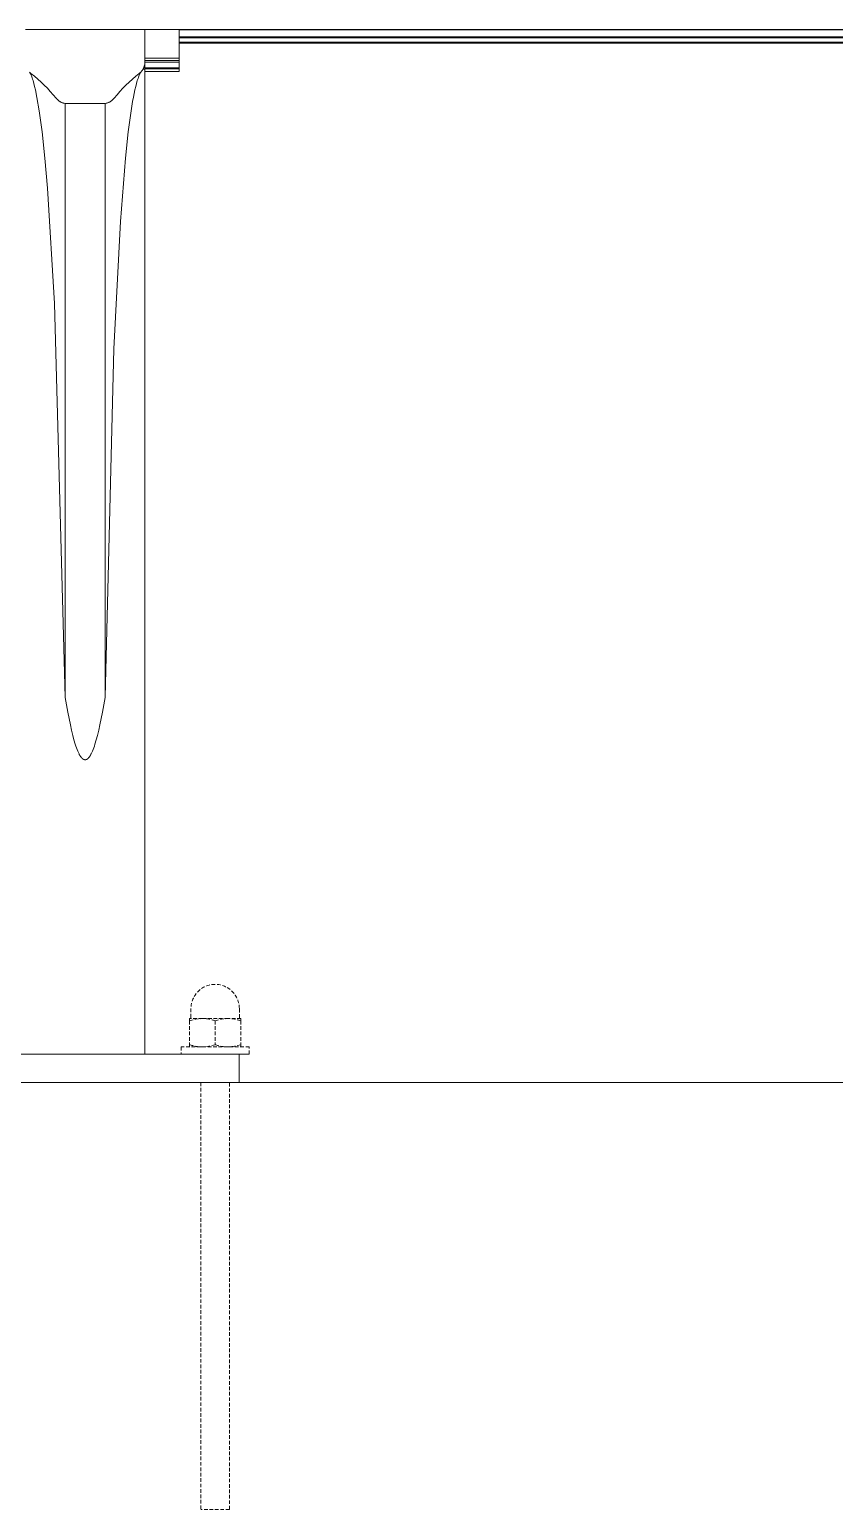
# Model space of a CAD drawing. Header units: millimetres. Extents: x -209 to 4251, y 50 to 3279.
# Drawn here: x 66 to 349, y 2225 to 2745 of the extents above; entities that cross this region are included whole.
import ezdxf

# ---------------------------------------------------------------- set-up
doc = ezdxf.new("R2010")
doc.units = ezdxf.units.MM
doc.linetypes.add('HIDDEN', pattern=[1.905, 1.27, -0.635])
doc.layers.add('ZANO_R', color=7, linetype='Continuous', lineweight=0)
doc.layers.add('ZANO_R_przerywana', color=7, linetype='HIDDEN', lineweight=0)

msp = doc.modelspace()

# ---------------------------------------------------------------- linework, layer by layer
at = {"layer": 'ZANO_R'}
for p, q in [((106.65, 2745.37), (64.65, 2745.37)), ((106.65, 2745.37), (106.65, 2740.35)), ((1522.65, 2745.37), (106.65, 2745.37)), ((118.65, 2740.37), (118.65, 2745.37)), ((1510.65, 2745.32), (118.65, 2745.32)), ((1510.65, 2742.85), (118.65, 2742.85)), ((1510.65, 2742.52), (118.65, 2742.52)), ((1510.65, 2740.95), (118.65, 2740.95)), ((1510.65, 2740.61), (118.65, 2740.61)), ((106.65, 2740.35), (106.65, 2733.91)), ((106.65, 2735.37), (118.65, 2735.37)), ((118.65, 2735.37), (118.65, 2740.37)), ((118.65, 2734.48), (118.65, 2735.37)), ((66.25, 2730.25), (66.13, 2730.36)), ((66.29, 2730.14), (66.21, 2730.28)), ((66.36, 2730.14), (66.25, 2730.25)), ((66.36, 2729.99), (66.29, 2730.14)), ((66.49, 2730.04), (66.36, 2730.14)), ((66.61, 2729.94), (66.49, 2730.04)), ((104.81, 2730.04), (104.69, 2729.94)), ((104.93, 2730.14), (104.81, 2730.04)), ((104.95, 2730.01), (104.81, 2729.73)), ((105.05, 2730.25), (104.93, 2730.14)), ((105.02, 2730.15), (104.95, 2730.01)), ((105.09, 2730.28), (105.02, 2730.15)), ((105.17, 2730.36), (105.05, 2730.25)), ((105.17, 2730.36), (105.21, 2730.4)), ((105.21, 2730.4), (105.23, 2730.42)), ((105.21, 2730.4), (105.21, 2730.4)), ((105.29, 2730.48), (105.23, 2730.42)), ((105.29, 2730.48), (105.3, 2730.49)), ((105.31, 2730.5), (105.3, 2730.49)), ((105.31, 2730.5), (105.35, 2730.54)), ((105.35, 2730.55), (105.37, 2730.57)), ((105.35, 2730.55), (105.35, 2730.54)), ((105.39, 2730.59), (105.37, 2730.57)), ((105.39, 2730.59), (105.42, 2730.62)), ((105.44, 2730.64), (105.42, 2730.62)), ((105.44, 2730.64), (105.47, 2730.68)), ((105.49, 2730.71), (105.47, 2730.68)), ((105.49, 2730.71), (105.59, 2730.83)), ((105.6, 2730.84), (105.59, 2730.83)), ((105.6, 2730.84), (105.66, 2730.92)), ((105.66, 2730.92), (105.72, 2731)), ((105.73, 2731.02), (105.72, 2731)), ((105.73, 2731.02), (105.77, 2731.07)), ((105.78, 2731.1), (105.77, 2731.07)), ((105.78, 2731.1), (105.84, 2731.18)), ((105.85, 2731.19), (105.84, 2731.18)), ((105.85, 2731.19), (105.89, 2731.27)), ((105.91, 2731.3), (105.89, 2731.27)), ((105.91, 2731.3), (105.97, 2731.39)), ((105.96, 2731.34), (105.92, 2731.32)), ((105.99, 2731.36), (105.96, 2731.34)), ((105.98, 2731.42), (105.97, 2731.39)), ((105.98, 2731.42), (106.02, 2731.48)), ((105.98, 2731.42), (106.13, 2731.43)), ((106.02, 2731.38), (105.99, 2731.36)), ((106.04, 2731.52), (106.02, 2731.48)), ((106.06, 2731.4), (106.02, 2731.38)), ((106.04, 2731.52), (106.08, 2731.59)), ((106.09, 2731.42), (106.06, 2731.4)), ((106.11, 2731.65), (106.08, 2731.59)), ((106.13, 2731.43), (106.09, 2731.42)), ((106.11, 2731.65), (106.17, 2731.78)), ((106.65, 2731.49), (106.13, 2731.43)), ((106.2, 2731.85), (106.17, 2731.78)), ((106.2, 2731.85), (106.22, 2731.89)), ((106.26, 2731.98), (106.22, 2731.89)), ((106.3, 2732.08), (106.26, 2731.98)), ((106.3, 2732.08), (106.32, 2732.13)), ((106.36, 2732.23), (106.32, 2732.13)), ((106.36, 2732.23), (106.37, 2732.28)), ((106.42, 2732.4), (106.37, 2732.28)), ((106.42, 2732.4), (106.44, 2732.49)), ((106.45, 2732.5), (106.44, 2732.49)), ((106.45, 2732.5), (106.47, 2732.58)), ((106.51, 2732.73), (106.47, 2732.58)), ((106.54, 2732.88), (106.51, 2732.73)), ((106.57, 2733.03), (106.54, 2732.88)), ((106.6, 2733.18), (106.57, 2733.03)), ((106.6, 2733.18), (106.61, 2733.26)), ((106.61, 2733.3), (106.62, 2733.36)), ((106.61, 2733.3), (106.61, 2733.26)), ((106.63, 2733.42), (106.62, 2733.36)), ((106.63, 2733.42), (106.64, 2733.61)), ((106.64, 2733.53), (106.63, 2733.49)), ((106.64, 2733.65), (106.65, 2733.78)), ((106.64, 2733.65), (106.64, 2733.61)), ((106.65, 2734.48), (118.65, 2734.48)), ((106.65, 2733.78), (106.65, 2733.91)), ((106.65, 2733.9), (118.65, 2733.9)), ((106.65, 2733.84), (106.65, 2733.9)), ((106.65, 2733.8), (106.65, 2733.82)), ((106.65, 2733.78), (106.65, 2733.78)), ((106.65, 2733.78), (106.65, 2733.77)), ((106.65, 2733.77), (106.65, 2733.77)), ((106.65, 2733.77), (106.65, 2733.76)), ((106.65, 2733.75), (106.65, 2733.76)), ((106.65, 2733.75), (106.65, 2733.68)), ((106.65, 2733.65), (106.65, 2733.68)), ((106.65, 2733.65), (106.65, 2733.64)), ((106.65, 2733.63), (106.65, 2733.64)), ((106.65, 2733.63), (106.65, 2733.62)), ((106.65, 2733.59), (106.65, 2733.62)), ((106.65, 2733.59), (106.65, 2733.58)), ((106.65, 2733.42), (106.65, 2733.58)), ((106.65, 2733.42), (106.65, 2731.49)), ((106.65, 2731.91), (118.65, 2731.91)), ((106.65, 2731.54), (118.65, 2731.54)), ((106.65, 2730.16), (106.65, 2731.49)), ((106.65, 2730.61), (118.65, 2730.61)), ((106.65, 2729.72), (106.65, 2730.16)), ((118.65, 2734.48), (118.65, 2733.9)), ((118.65, 2733.9), (118.65, 2731.92)), ((118.65, 2731.55), (118.65, 2731.92)), ((118.65, 2731.55), (118.65, 2730.61)), ((66.44, 2729.84), (66.36, 2729.99)), ((66.51, 2729.69), (66.44, 2729.84)), ((66.64, 2729.39), (66.51, 2729.69)), ((66.61, 2729.94), (67.82, 2728.98)), ((66.76, 2729.08), (66.64, 2729.39)), ((66.89, 2728.76), (66.76, 2729.08)), ((67.01, 2728.43), (66.89, 2728.76)), ((67.17, 2727.93), (67.01, 2728.43)), ((67.33, 2727.43), (67.17, 2727.93)), ((67.63, 2726.39), (67.33, 2727.43)), ((67.9, 2725.34), (67.63, 2726.39)), ((67.82, 2728.98), (69.01, 2727.98)), ((68.17, 2724.16), (67.9, 2725.34)), ((69.01, 2727.98), (70.16, 2726.95)), ((70.16, 2726.95), (71.28, 2725.88)), ((71.28, 2725.88), (72.37, 2724.77)), ((98.93, 2724.77), (100.01, 2725.88)), ((100.01, 2725.88), (101.14, 2726.95)), ((101.14, 2726.95), (102.29, 2727.98)), ((102.29, 2727.98), (103.47, 2728.98)), ((103.42, 2725.42), (103.14, 2724.2)), ((103.68, 2726.43), (103.42, 2725.42)), ((103.47, 2728.98), (104.69, 2729.94)), ((103.97, 2727.43), (103.68, 2726.43)), ((104.23, 2728.24), (103.97, 2727.43)), ((104.37, 2728.64), (104.23, 2728.24)), ((104.52, 2729.04), (104.37, 2728.64)), ((104.66, 2729.39), (104.52, 2729.04)), ((104.81, 2729.73), (104.66, 2729.39)), ((106.65, 2728.81), (106.65, 2729.72)), ((106.65, 2728.26), (106.65, 2728.81)), ((106.65, 2727.5), (106.65, 2728.26)), ((106.65, 2726.87), (106.65, 2727.5)), ((106.65, 2726.12), (106.65, 2726.87)), ((106.65, 2725.51), (106.65, 2726.12)), ((106.65, 2724.78), (106.65, 2725.51)), ((68.72, 2721.45), (68.17, 2724.16)), ((69.49, 2716.87), (68.72, 2721.45)), ((72.37, 2724.77), (73.42, 2723.63)), ((73.42, 2723.63), (74.44, 2722.47)), ((74.44, 2722.47), (75.42, 2721.26)), ((75.53, 2721.13), (75.42, 2721.26)), ((75.65, 2721), (75.53, 2721.13)), ((75.76, 2720.87), (75.65, 2721)), ((75.89, 2720.75), (75.76, 2720.87)), ((76.01, 2720.63), (75.89, 2720.75)), ((76.15, 2720.52), (76.01, 2720.63)), ((76.28, 2720.41), (76.15, 2720.52)), ((76.42, 2720.31), (76.28, 2720.41)), ((76.56, 2720.21), (76.42, 2720.31)), ((76.71, 2720.12), (76.56, 2720.21)), ((76.86, 2720.03), (76.71, 2720.12)), ((77.01, 2719.94), (76.86, 2720.03)), ((77.16, 2719.87), (77.01, 2719.94)), ((77.32, 2719.79), (77.16, 2719.87)), ((77.48, 2719.73), (77.32, 2719.79)), ((77.64, 2719.66), (77.48, 2719.73)), ((77.81, 2719.61), (77.64, 2719.66)), ((77.97, 2719.56), (77.81, 2719.61)), ((93.49, 2719.61), (93.33, 2719.56)), ((93.66, 2719.66), (93.49, 2719.61)), ((93.82, 2719.73), (93.66, 2719.66)), ((93.98, 2719.79), (93.82, 2719.73)), ((94.13, 2719.87), (93.98, 2719.79)), ((94.29, 2719.94), (94.13, 2719.87)), ((94.44, 2720.03), (94.29, 2719.94)), ((94.59, 2720.12), (94.44, 2720.03)), ((94.74, 2720.21), (94.59, 2720.12)), ((94.88, 2720.31), (94.74, 2720.21)), ((95.02, 2720.41), (94.88, 2720.31)), ((95.15, 2720.52), (95.02, 2720.41)), ((95.28, 2720.63), (95.15, 2720.52)), ((95.41, 2720.75), (95.28, 2720.63)), ((95.53, 2720.87), (95.41, 2720.75)), ((95.65, 2721), (95.53, 2720.87)), ((95.77, 2721.13), (95.65, 2721)), ((95.88, 2721.26), (95.77, 2721.13)), ((95.88, 2721.26), (96.86, 2722.47)), ((96.86, 2722.47), (97.87, 2723.63)), ((97.87, 2723.63), (98.93, 2724.77)), ((102.33, 2720.1), (101.81, 2716.87)), ((102.61, 2721.62), (102.33, 2720.1)), ((103.14, 2724.2), (102.61, 2721.62)), ((106.65, 2724.17), (106.65, 2724.78)), ((106.65, 2723.42), (106.65, 2724.17)), ((106.65, 2722.78), (106.65, 2723.42)), ((106.65, 2722.08), (106.65, 2722.78)), ((106.65, 2721.4), (106.65, 2722.08)), ((106.65, 2720.71), (106.65, 2721.4)), ((106.65, 2720.13), (106.65, 2720.71)), ((106.65, 2719.37), (106.65, 2720.13)), ((70.5, 2709.39), (69.49, 2716.87)), ((78.14, 2719.51), (77.97, 2719.56)), ((78.31, 2719.47), (78.14, 2719.51)), ((78.48, 2719.44), (78.31, 2719.47)), ((78.65, 2719.41), (78.48, 2719.44)), ((78.65, 2719.42), (78.65, 2510.65)), ((78.82, 2719.39), (78.65, 2719.41)), ((79, 2719.38), (78.82, 2719.39)), ((79.17, 2719.37), (79, 2719.38)), ((79.34, 2719.37), (79.17, 2719.37)), ((79.34, 2719.37), (85.65, 2719.37)), ((85.65, 2719.37), (91.96, 2719.37)), ((92.13, 2719.37), (91.96, 2719.37)), ((92.3, 2719.38), (92.13, 2719.37)), ((92.48, 2719.39), (92.3, 2719.38)), ((92.65, 2719.41), (92.48, 2719.39)), ((92.82, 2719.44), (92.65, 2719.41)), ((92.65, 2510.65), (92.65, 2719.42)), ((92.99, 2719.47), (92.82, 2719.44)), ((93.16, 2719.51), (92.99, 2719.47)), ((93.33, 2719.56), (93.16, 2719.51)), ((101.81, 2716.87), (100.8, 2709.39)), ((106.65, 2718.78), (106.65, 2719.37)), ((106.65, 2718), (106.65, 2718.78)), ((106.65, 2717.38), (106.65, 2718)), ((106.65, 2716.63), (106.65, 2717.38)), ((106.65, 2716.01), (106.65, 2716.63)), ((106.65, 2715.37), (106.65, 2716.01)), ((106.65, 2714.72), (106.65, 2715.37)), ((106.65, 2714.03), (106.65, 2714.72)), ((71.48, 2700.18), (70.5, 2709.39)), ((100.8, 2709.39), (99.81, 2700.18)), ((106.65, 2713.34), (106.65, 2714.03)), ((106.65, 2712.55), (106.65, 2713.34)), ((106.65, 2711.93), (106.65, 2712.55)), ((106.65, 2711.23), (106.65, 2711.93)), ((106.65, 2710.65), (106.65, 2711.23)), ((106.65, 2709.88), (106.65, 2710.65)), ((106.65, 2709.31), (106.65, 2709.88)), ((106.65, 2708.57), (106.65, 2709.31)), ((106.65, 2707.91), (106.65, 2708.57)), ((106.65, 2707.2), (106.65, 2707.91)), ((106.65, 2706.56), (106.65, 2707.2)), ((106.65, 2705.81), (106.65, 2706.56)), ((106.65, 2705.13), (106.65, 2705.81)), ((106.65, 2704.48), (106.65, 2705.13)), ((106.65, 2703.8), (106.65, 2704.48)), ((72.41, 2689.59), (71.48, 2700.18)), ((99.81, 2700.18), (98.03, 2677.94)), ((106.65, 2702.98), (106.65, 2703.8)), ((106.65, 2702.5), (106.65, 2702.98)), ((106.65, 2701.72), (106.65, 2702.5)), ((106.65, 2701.06), (106.65, 2701.72)), ((106.65, 2700.37), (106.65, 2701.06)), ((106.65, 2699.63), (106.65, 2700.37)), ((106.65, 2699.04), (106.65, 2699.63)), ((106.65, 2698.2), (106.65, 2699.04)), ((106.65, 2697.63), (106.65, 2698.2)), ((106.65, 2696.89), (106.65, 2697.63)), ((106.65, 2696.15), (106.65, 2696.89)), ((106.65, 2695.65), (106.65, 2696.15)), ((106.65, 2694.87), (106.65, 2695.65)), ((106.65, 2694.23), (106.65, 2694.87)), ((106.65, 2693.56), (106.65, 2694.23)), ((74.9, 2649.07), (72.41, 2689.59)), ((106.65, 2692.81), (106.65, 2693.56)), ((106.65, 2692.11), (106.65, 2692.81)), ((106.65, 2691.47), (106.65, 2692.11)), ((106.65, 2690.71), (106.65, 2691.47)), ((106.65, 2690.14), (106.65, 2690.71)), ((106.65, 2689.26), (106.65, 2690.14)), ((106.65, 2688.77), (106.65, 2689.26)), ((106.65, 2687.79), (106.65, 2688.77)), ((106.65, 2687.38), (106.65, 2687.79)), ((106.65, 2686.36), (106.65, 2687.38)), ((106.65, 2686), (106.65, 2686.36)), ((106.65, 2684.62), (106.65, 2686)), ((106.65, 2684.29), (106.65, 2684.62)), ((106.65, 2683.21), (106.65, 2684.29)), ((106.65, 2682.76), (106.65, 2683.21)), ((106.65, 2681.81), (106.65, 2682.76)), ((106.65, 2681.23), (106.65, 2681.81)), ((106.65, 2680.45), (106.65, 2681.23)), ((106.65, 2679.93), (106.65, 2680.45)), ((106.65, 2679.13), (106.65, 2679.93)), ((106.65, 2678.37), (106.65, 2679.13)), ((106.65, 2677.61), (106.65, 2678.37)), ((98.03, 2677.94), (95.7, 2633.21)), ((106.65, 2677.16), (106.65, 2677.61)), ((106.65, 2676.39), (106.65, 2677.16)), ((106.65, 2675.65), (106.65, 2676.39)), ((106.65, 2674.87), (106.65, 2675.65)), ((106.65, 2674.32), (106.65, 2674.87)), ((106.65, 2673.41), (106.65, 2674.32)), ((106.65, 2672.69), (106.65, 2673.41)), ((106.65, 2672.14), (106.65, 2672.69)), ((106.65, 2671.59), (106.65, 2672.14)), ((106.65, 2670.85), (106.65, 2671.59)), ((106.65, 2670.19), (106.65, 2670.85)), ((106.65, 2669.37), (106.65, 2670.19)), ((106.65, 2668.81), (106.65, 2669.37)), ((106.65, 2668.11), (106.65, 2668.81)), ((106.65, 2667.59), (106.65, 2668.11)), ((106.65, 2666.56), (106.65, 2667.59)), ((106.65, 2665.99), (106.65, 2666.56)), ((106.65, 2665.42), (106.65, 2665.99)), ((106.65, 2664.51), (106.65, 2665.42)), ((106.65, 2663.96), (106.65, 2664.51)), ((106.65, 2663.12), (106.65, 2663.96)), ((106.65, 2662.44), (106.65, 2663.12)), ((106.65, 2661.87), (106.65, 2662.44)), ((106.65, 2661.16), (106.65, 2661.87)), ((106.65, 2660.55), (106.65, 2661.16)), ((106.65, 2659.78), (106.65, 2660.55)), ((106.65, 2659.04), (106.65, 2659.78)), ((106.65, 2658.26), (106.65, 2659.04)), ((106.65, 2657.69), (106.65, 2658.26)), ((106.65, 2656.76), (106.65, 2657.69)), ((106.65, 2656.08), (106.65, 2656.76)), ((106.65, 2655.48), (106.65, 2656.08)), ((106.65, 2654.87), (106.65, 2655.48)), ((106.65, 2654.28), (106.65, 2654.87)), ((106.65, 2653.51), (106.65, 2654.28)), ((106.65, 2652.94), (106.65, 2653.51)), ((106.65, 2652.05), (106.65, 2652.94)), ((106.65, 2651.42), (106.65, 2652.05)), ((78.65, 2510.65), (74.9, 2649.07)), ((106.65, 2650.68), (106.65, 2651.42)), ((106.65, 2649.89), (106.65, 2650.68)), ((106.65, 2649.32), (106.65, 2649.89)), ((106.65, 2648.42), (106.65, 2649.32)), ((106.65, 2648.03), (106.65, 2648.42)), ((106.65, 2647.26), (106.65, 2648.03)), ((106.65, 2646.57), (106.65, 2647.26)), ((106.65, 2645.7), (106.65, 2646.57)), ((106.65, 2645.08), (106.65, 2645.7)), ((106.65, 2644.45), (106.65, 2645.08)), ((106.65, 2643.78), (106.65, 2644.45)), ((106.65, 2642.84), (106.65, 2643.78)), ((106.65, 2642.37), (106.65, 2642.84)), ((106.65, 2641.49), (106.65, 2642.37)), ((106.65, 2640.9), (106.65, 2641.49)), ((106.65, 2640.01), (106.65, 2640.9)), ((106.65, 2639.51), (106.65, 2640.01)), ((106.65, 2639.19), (106.65, 2639.51)), ((106.65, 2637.16), (106.65, 2639.19)), ((106.65, 2636.75), (106.65, 2637.16)), ((106.65, 2636.2), (106.65, 2636.75)), ((95.7, 2633.21), (92.65, 2510.73)), ((106.65, 2635.27), (106.65, 2636.2)), ((106.65, 2634.78), (106.65, 2635.27)), ((106.65, 2633.96), (106.65, 2634.78)), ((106.65, 2633.29), (106.65, 2633.96)), ((106.65, 2632.43), (106.65, 2633.29)), ((106.65, 2631.93), (106.65, 2632.43)), ((106.65, 2631.01), (106.65, 2631.93)), ((106.65, 2630.36), (106.65, 2631.01)), ((106.65, 2629.69), (106.65, 2630.36)), ((106.65, 2629.02), (106.65, 2629.69)), ((106.65, 2628.37), (106.65, 2629.02)), ((106.65, 2627.71), (106.65, 2628.37)), ((106.65, 2627.04), (106.65, 2627.71)), ((106.65, 2626.33), (106.65, 2627.04)), ((106.65, 2625.45), (106.65, 2626.33)), ((106.65, 2625.05), (106.65, 2625.45)), ((106.65, 2623.9), (106.65, 2625.05)), ((106.65, 2623.4), (106.65, 2623.9)), ((106.65, 2622.51), (106.65, 2623.4)), ((106.65, 2622.35), (106.65, 2622.51)), ((106.65, 2621.37), (106.65, 2622.35)), ((106.65, 2620.6), (106.65, 2621.37)), ((106.65, 2619.68), (106.65, 2620.6)), ((106.65, 2619.34), (106.65, 2619.68)), ((106.65, 2618.53), (106.65, 2619.34)), ((106.65, 2617.65), (106.65, 2618.53)), ((106.65, 2616.97), (106.65, 2617.65)), ((106.65, 2616.33), (106.65, 2616.97)), ((106.65, 2615.61), (106.65, 2616.33)), ((106.65, 2614.93), (106.65, 2615.61)), ((106.65, 2614.25), (106.65, 2614.93)), ((106.65, 2613.56), (106.65, 2614.25)), ((106.65, 2612.87), (106.65, 2613.56)), ((106.65, 2612.19), (106.65, 2612.87)), ((106.65, 2611.5), (106.65, 2612.19)), ((106.65, 2610.81), (106.65, 2611.5)), ((106.65, 2610.09), (106.65, 2610.81)), ((106.65, 2609.43), (106.65, 2610.09)), ((106.65, 2608.74), (106.65, 2609.43)), ((106.65, 2608), (106.65, 2608.74)), ((106.65, 2607.24), (106.65, 2608)), ((106.65, 2606.66), (106.65, 2607.24)), ((106.65, 2605.87), (106.65, 2606.66)), ((106.65, 2605.19), (106.65, 2605.87)), ((106.65, 2604.57), (106.65, 2605.19)), ((106.65, 2603.8), (106.65, 2604.57)), ((106.65, 2602.98), (106.65, 2603.8)), ((106.65, 2602.47), (106.65, 2602.98)), ((106.65, 2601.68), (106.65, 2602.47)), ((106.65, 2601.09), (106.65, 2601.68)), ((106.65, 2600.44), (106.65, 2601.09)), ((106.65, 2599.56), (106.65, 2600.44)), ((106.65, 2598.56), (106.65, 2599.56)), ((106.65, 2598.18), (106.65, 2598.56)), ((106.65, 2597.43), (106.65, 2598.18)), ((106.65, 2596.81), (106.65, 2597.43)), ((106.65, 2595.92), (106.65, 2596.81)), ((106.65, 2595.29), (106.65, 2595.92)), ((106.65, 2594.22), (106.65, 2595.29)), ((106.65, 2593.95), (106.65, 2594.22)), ((106.65, 2591.09), (106.65, 2593.95)), ((106.65, 2590.98), (106.65, 2591.09)), ((106.65, 2589.74), (106.65, 2590.98)), ((106.65, 2589.16), (106.65, 2589.74)), ((106.65, 2588.24), (106.65, 2589.16)), ((106.65, 2587.73), (106.65, 2588.24)), ((106.65, 2586.91), (106.65, 2587.73)), ((106.65, 2586.15), (106.65, 2586.91)), ((106.65, 2585.55), (106.65, 2586.15)), ((106.65, 2584.66), (106.65, 2585.55)), ((106.65, 2583.95), (106.65, 2584.66)), ((106.65, 2583.37), (106.65, 2583.95)), ((106.65, 2582.52), (106.65, 2583.37)), ((106.65, 2582.27), (106.65, 2582.52)), ((106.65, 2581.18), (106.65, 2582.27)), ((106.65, 2580.4), (106.65, 2581.18)), ((106.65, 2579.67), (106.65, 2580.4)), ((106.65, 2578.99), (106.65, 2579.67)), ((106.65, 2578.49), (106.65, 2578.99)), ((106.65, 2577.88), (106.65, 2578.49)), ((106.65, 2576.81), (106.65, 2577.88)), ((106.65, 2576.57), (106.65, 2576.81)), ((106.65, 2575.68), (106.65, 2576.57)), ((106.65, 2574.66), (106.65, 2575.68)), ((106.65, 2574.4), (106.65, 2574.66)), ((106.65, 2573.48), (106.65, 2574.4)), ((106.65, 2572.74), (106.65, 2573.48)), ((106.65, 2572.22), (106.65, 2572.74)), ((106.65, 2571.25), (106.65, 2572.22)), ((106.65, 2570.83), (106.65, 2571.25)), ((106.65, 2570.04), (106.65, 2570.83)), ((106.65, 2569.03), (106.65, 2570.04)), ((106.65, 2568.91), (106.65, 2569.03)), ((106.65, 2567.92), (106.65, 2568.91)), ((106.65, 2567), (106.65, 2567.92)), ((106.65, 2566.8), (106.65, 2567)), ((106.65, 2565.7), (106.65, 2566.8)), ((106.65, 2565.09), (106.65, 2565.7)), ((106.65, 2564.57), (106.65, 2565.09)), ((106.65, 2563.53), (106.65, 2564.57)), ((106.65, 2563.17), (106.65, 2563.53)), ((106.65, 2562.34), (106.65, 2563.17)), ((106.65, 2561.36), (106.65, 2562.34)), ((106.65, 2561.1), (106.65, 2561.36)), ((106.65, 2560.14), (106.65, 2561.1)), ((106.65, 2559.35), (106.65, 2560.14)), ((106.65, 2558.97), (106.65, 2559.35)), ((106.65, 2557.93), (106.65, 2558.97)), ((106.65, 2557.43), (106.65, 2557.93)), ((106.65, 2556.82), (106.65, 2557.43)), ((106.65, 2555.93), (106.65, 2556.82)), ((106.65, 2555.4), (106.65, 2555.93)), ((106.65, 2554.41), (106.65, 2555.4)), ((106.65, 2553.97), (106.65, 2554.41)), ((106.65, 2552.9), (106.65, 2553.97)), ((106.65, 2552.55), (106.65, 2552.9)), ((106.65, 2551.7), (106.65, 2552.55)), ((106.65, 2551.12), (106.65, 2551.7)), ((106.65, 2550.58), (106.65, 2551.12)), ((106.65, 2549.7), (106.65, 2550.58)), ((106.65, 2548.43), (106.65, 2549.7)), ((106.65, 2548.27), (106.65, 2548.43)), ((106.65, 2546.93), (106.65, 2548.27)), ((106.65, 2546.84), (106.65, 2546.93)), ((106.65, 2545.43), (106.65, 2546.84)), ((106.65, 2545.12), (106.65, 2545.43)), ((106.65, 2544.02), (106.65, 2545.12)), ((106.65, 2543.5), (106.65, 2544.02)), ((106.65, 2542.64), (106.65, 2543.5)), ((106.65, 2541.63), (106.65, 2542.64)), ((106.65, 2541.3), (106.65, 2541.63)), ((106.65, 2540.37), (106.65, 2541.3)), ((106.65, 2539.83), (106.65, 2540.37)), ((106.65, 2539.15), (106.65, 2539.83)), ((106.65, 2538.46), (106.65, 2539.15)), ((106.65, 2537.78), (106.65, 2538.46)), ((106.65, 2537.01), (106.65, 2537.78)), ((106.65, 2536.43), (106.65, 2537.01)), ((106.65, 2535.63), (106.65, 2536.43)), ((106.65, 2535.01), (106.65, 2535.63)), ((106.65, 2534.24), (106.65, 2535.01)), ((106.65, 2533.5), (106.65, 2534.24)), ((106.65, 2532.89), (106.65, 2533.5)), ((106.65, 2532.33), (106.65, 2532.89)), ((106.65, 2531.37), (106.65, 2532.33)), ((106.65, 2530.83), (106.65, 2531.37)), ((106.65, 2529.99), (106.65, 2530.83)), ((106.65, 2529.35), (106.65, 2529.99)), ((106.65, 2528.68), (106.65, 2529.35)), ((106.65, 2527.95), (106.65, 2528.68)), ((106.65, 2527.27), (106.65, 2527.95)), ((106.65, 2526.61), (106.65, 2527.27)), ((106.65, 2525.85), (106.65, 2526.61)), ((106.65, 2525.18), (106.65, 2525.85)), ((106.65, 2524.4), (106.65, 2525.18)), ((106.65, 2523.73), (106.65, 2524.4)), ((106.65, 2523.03), (106.65, 2523.73)), ((106.65, 2522.29), (106.65, 2523.03)), ((106.65, 2521.72), (106.65, 2522.29)), ((106.65, 2520.96), (106.65, 2521.72)), ((106.65, 2520.18), (106.65, 2520.96)), ((106.65, 2519.62), (106.65, 2520.18)), ((106.65, 2518.76), (106.65, 2519.62)), ((106.65, 2518.19), (106.65, 2518.76)), ((106.65, 2517.42), (106.65, 2518.19)), ((106.65, 2516.82), (106.65, 2517.42)), ((106.65, 2515.98), (106.65, 2516.82)), ((106.65, 2515.34), (106.65, 2515.98)), ((106.65, 2514.65), (106.65, 2515.34)), ((106.65, 2514), (106.65, 2514.65)), ((106.65, 2513.28), (106.65, 2514)), ((106.65, 2512.57), (106.65, 2513.28)), ((106.65, 2511.85), (106.65, 2512.57)), ((106.65, 2511.12), (106.65, 2511.85)), ((79.56, 2505.46), (78.65, 2510.65)), ((92.65, 2510.65), (91.74, 2505.46)), ((106.65, 2510.46), (106.65, 2511.12)), ((106.65, 2509.84), (106.65, 2510.46)), ((106.65, 2509.06), (106.65, 2509.84)), ((106.65, 2508.45), (106.65, 2509.06)), ((106.65, 2507.65), (106.65, 2508.45)), ((106.65, 2507.14), (106.65, 2507.65)), ((106.65, 2506.25), (106.65, 2507.14)), ((80.45, 2501.01), (79.56, 2505.46)), ((91.74, 2505.46), (90.85, 2501.01)), ((106.65, 2505.62), (106.65, 2506.25)), ((106.65, 2504.84), (106.65, 2505.62)), ((106.65, 2504.28), (106.65, 2504.84)), ((106.65, 2503.38), (106.65, 2504.28)), ((106.65, 2502.88), (106.65, 2503.38)), ((106.65, 2501.79), (106.65, 2502.88)), ((106.65, 2501.5), (106.65, 2501.79)), ((106.65, 2500.1), (106.65, 2501.5)), ((80.86, 2499.16), (80.45, 2501.01)), ((81.32, 2497.32), (80.86, 2499.16)), ((81.73, 2495.76), (81.32, 2497.32)), ((89.98, 2497.32), (89.56, 2495.76)), ((90.44, 2499.16), (89.98, 2497.32)), ((90.85, 2501.01), (90.44, 2499.16)), ((106.65, 2499.76), (106.65, 2500.1)), ((106.65, 2498.73), (106.65, 2499.76)), ((106.65, 2498.2), (106.65, 2498.73)), ((106.65, 2497.31), (106.65, 2498.2)), ((106.65, 2496.79), (106.65, 2497.31)), ((106.65, 2495.95), (106.65, 2496.79)), ((82.2, 2494.22), (81.73, 2495.76)), ((82.4, 2493.61), (82.2, 2494.22)), ((82.61, 2493.01), (82.4, 2493.61)), ((82.84, 2492.4), (82.61, 2493.01)), ((83.08, 2491.81), (82.84, 2492.4)), ((83.29, 2491.34), (83.08, 2491.81)), ((83.4, 2491.11), (83.29, 2491.34)), ((83.52, 2490.88), (83.4, 2491.11)), ((83.61, 2490.69), (83.52, 2490.88)), ((87.8, 2490.91), (87.7, 2490.71)), ((87.91, 2491.13), (87.8, 2490.91)), ((88.02, 2491.36), (87.91, 2491.13)), ((88.22, 2491.81), (88.02, 2491.36)), ((88.46, 2492.4), (88.22, 2491.81)), ((88.69, 2493.01), (88.46, 2492.4)), ((88.9, 2493.61), (88.69, 2493.01)), ((89.1, 2494.22), (88.9, 2493.61)), ((89.56, 2495.76), (89.1, 2494.22)), ((106.65, 2495.41), (106.65, 2495.95)), ((106.65, 2494.49), (106.65, 2495.41)), ((106.65, 2493.95), (106.65, 2494.49)), ((106.65, 2493.22), (106.65, 2493.95)), ((106.65, 2492.54), (106.65, 2493.22)), ((106.65, 2491.78), (106.65, 2492.54)), ((106.65, 2491.22), (106.65, 2491.78)), ((106.65, 2490.36), (106.65, 2491.22)), ((83.72, 2490.5), (83.61, 2490.69)), ((83.82, 2490.32), (83.72, 2490.5)), ((83.93, 2490.14), (83.82, 2490.32)), ((84.03, 2489.99), (83.93, 2490.14)), ((84.14, 2489.83), (84.03, 2489.99)), ((84.2, 2489.76), (84.14, 2489.83)), ((84.25, 2489.69), (84.2, 2489.76)), ((84.31, 2489.61), (84.25, 2489.69)), ((84.37, 2489.54), (84.31, 2489.61)), ((84.42, 2489.49), (84.37, 2489.54)), ((84.47, 2489.43), (84.42, 2489.49)), ((84.52, 2489.38), (84.47, 2489.43)), ((84.57, 2489.32), (84.52, 2489.38)), ((84.63, 2489.27), (84.57, 2489.32)), ((84.68, 2489.22), (84.63, 2489.27)), ((84.74, 2489.17), (84.68, 2489.22)), ((84.8, 2489.12), (84.74, 2489.17)), ((84.85, 2489.09), (84.8, 2489.12)), ((84.9, 2489.05), (84.85, 2489.09)), ((84.95, 2489.02), (84.9, 2489.05)), ((85, 2488.99), (84.95, 2489.02)), ((85.03, 2488.97), (85, 2488.99)), ((85.05, 2488.95), (85.03, 2488.97)), ((85.08, 2488.94), (85.05, 2488.95)), ((85.11, 2488.93), (85.08, 2488.94)), ((85.13, 2488.91), (85.11, 2488.93)), ((85.16, 2488.9), (85.13, 2488.91)), ((85.19, 2488.89), (85.16, 2488.9)), ((85.22, 2488.88), (85.19, 2488.89)), ((85.24, 2488.87), (85.22, 2488.88)), ((85.27, 2488.86), (85.24, 2488.87)), ((85.3, 2488.85), (85.27, 2488.86)), ((85.32, 2488.84), (85.3, 2488.85)), ((85.35, 2488.83), (85.32, 2488.84)), ((85.38, 2488.83), (85.35, 2488.83)), ((85.4, 2488.82), (85.38, 2488.83)), ((85.43, 2488.81), (85.4, 2488.82)), ((85.46, 2488.81), (85.43, 2488.81)), ((85.48, 2488.8), (85.46, 2488.81)), ((85.51, 2488.8), (85.48, 2488.8)), ((85.54, 2488.8), (85.51, 2488.8)), ((85.57, 2488.79), (85.54, 2488.8)), ((85.59, 2488.79), (85.57, 2488.79)), ((85.62, 2488.79), (85.59, 2488.79)), ((85.65, 2488.79), (85.62, 2488.79)), ((85.68, 2488.79), (85.65, 2488.79)), ((85.7, 2488.79), (85.68, 2488.79)), ((85.73, 2488.79), (85.7, 2488.79)), ((85.76, 2488.8), (85.73, 2488.79)), ((85.79, 2488.8), (85.76, 2488.8)), ((85.82, 2488.8), (85.79, 2488.8)), ((85.84, 2488.81), (85.82, 2488.8)), ((85.87, 2488.81), (85.84, 2488.81)), ((85.9, 2488.82), (85.87, 2488.81)), ((85.92, 2488.83), (85.9, 2488.82)), ((85.95, 2488.83), (85.92, 2488.83)), ((85.98, 2488.84), (85.95, 2488.83)), ((86, 2488.85), (85.98, 2488.84)), ((86.03, 2488.86), (86, 2488.85)), ((86.06, 2488.87), (86.03, 2488.86)), ((86.08, 2488.88), (86.06, 2488.87)), ((86.11, 2488.89), (86.08, 2488.88)), ((86.14, 2488.9), (86.11, 2488.89)), ((86.17, 2488.91), (86.14, 2488.9)), ((86.19, 2488.93), (86.17, 2488.91)), ((86.22, 2488.94), (86.19, 2488.93)), ((86.25, 2488.96), (86.22, 2488.94)), ((86.27, 2488.97), (86.25, 2488.96)), ((86.3, 2488.99), (86.27, 2488.97)), ((86.35, 2489.02), (86.3, 2488.99)), ((86.4, 2489.05), (86.35, 2489.02)), ((86.45, 2489.09), (86.4, 2489.05)), ((86.5, 2489.13), (86.45, 2489.09)), ((86.56, 2489.17), (86.5, 2489.13)), ((86.62, 2489.22), (86.56, 2489.17)), ((86.68, 2489.28), (86.62, 2489.22)), ((86.73, 2489.33), (86.68, 2489.28)), ((86.79, 2489.38), (86.73, 2489.33)), ((86.84, 2489.44), (86.79, 2489.38)), ((86.89, 2489.5), (86.84, 2489.44)), ((86.94, 2489.55), (86.89, 2489.5)), ((87, 2489.62), (86.94, 2489.55)), ((87.05, 2489.7), (87, 2489.62)), ((87.11, 2489.77), (87.05, 2489.7)), ((87.16, 2489.84), (87.11, 2489.77)), ((87.26, 2489.99), (87.16, 2489.84)), ((87.36, 2490.14), (87.26, 2489.99)), ((87.48, 2490.33), (87.36, 2490.14)), ((87.59, 2490.52), (87.48, 2490.33)), ((87.7, 2490.71), (87.59, 2490.52)), ((106.65, 2489.81), (106.65, 2490.36)), ((106.65, 2489.1), (106.65, 2489.81)), ((106.65, 2488.42), (106.65, 2489.1)), ((106.65, 2487.65), (106.65, 2488.42)), ((106.65, 2487.03), (106.65, 2487.65)), ((106.65, 2486.14), (106.65, 2487.03)), ((106.65, 2485.57), (106.65, 2486.14)), ((106.65, 2484.97), (106.65, 2485.57)), ((106.65, 2484.2), (106.65, 2484.97)), ((106.65, 2483.48), (106.65, 2484.2)), ((106.65, 2482.9), (106.65, 2483.48)), ((106.65, 2482.23), (106.65, 2482.9)), ((106.65, 2481.48), (106.65, 2482.23)), ((106.65, 2480.74), (106.65, 2481.48)), ((106.65, 2480.13), (106.65, 2480.74)), ((106.65, 2479.43), (106.65, 2480.13)), ((106.65, 2478.78), (106.65, 2479.43)), ((106.65, 2477.89), (106.65, 2478.78)), ((106.65, 2477.29), (106.65, 2477.89)), ((106.65, 2476.68), (106.65, 2477.29)), ((106.65, 2476.01), (106.65, 2476.68)), ((106.65, 2475.39), (106.65, 2476.01)), ((106.65, 2474.67), (106.65, 2475.39)), ((106.65, 2474.13), (106.65, 2474.67)), ((106.65, 2473.03), (106.65, 2474.13)), ((106.65, 2472.62), (106.65, 2473.03)), ((106.65, 2471.84), (106.65, 2472.62)), ((106.65, 2471.17), (106.65, 2471.84)), ((106.65, 2470.55), (106.65, 2471.17)), ((106.65, 2469.86), (106.65, 2470.55)), ((106.65, 2469.23), (106.65, 2469.86)), ((106.65, 2468.7), (106.65, 2469.23)), ((106.65, 2467.62), (106.65, 2468.7)), ((106.65, 2467.46), (106.65, 2467.62)), ((106.65, 2466.5), (106.65, 2467.46)), ((106.65, 2465.72), (106.65, 2466.5)), ((106.65, 2465.11), (106.65, 2465.72)), ((106.65, 2464.33), (106.65, 2465.11)), ((106.65, 2463.74), (106.65, 2464.33)), ((106.65, 2462.97), (106.65, 2463.74)), ((106.65, 2462.43), (106.65, 2462.97)), ((106.65, 2461.51), (106.65, 2462.43)), ((106.65, 2461.05), (106.65, 2461.51)), ((106.65, 2460.2), (106.65, 2461.05)), ((106.65, 2459.67), (106.65, 2460.2)), ((106.65, 2458.76), (106.65, 2459.67)), ((106.65, 2458.29), (106.65, 2458.76)), ((106.65, 2457.46), (106.65, 2458.29)), ((106.65, 2456.23), (106.65, 2457.46)), ((106.65, 2455.56), (106.65, 2456.23)), ((106.65, 2454.89), (106.65, 2455.56)), ((106.65, 2454.19), (106.65, 2454.89)), ((106.65, 2453.73), (106.65, 2454.19)), ((106.65, 2452.87), (106.65, 2453.73)), ((106.65, 2452.2), (106.65, 2452.87)), ((106.65, 2451.52), (106.65, 2452.2)), ((106.65, 2450.87), (106.65, 2451.52)), ((106.65, 2450.16), (106.65, 2450.87)), ((106.65, 2449.53), (106.65, 2450.16)), ((106.65, 2448.8), (106.65, 2449.53)), ((106.65, 2448.18), (106.65, 2448.8)), ((106.65, 2447.43), (106.65, 2448.18)), ((106.65, 2446.83), (106.65, 2447.43)), ((106.65, 2446.05), (106.65, 2446.83)), ((106.65, 2445.47), (106.65, 2446.05)), ((106.65, 2444.78), (106.65, 2445.47)), ((106.65, 2444.1), (106.65, 2444.78)), ((106.65, 2443.41), (106.65, 2444.1)), ((106.65, 2442.72), (106.65, 2443.41)), ((106.65, 2442.03), (106.65, 2442.72)), ((106.65, 2441.34), (106.65, 2442.03)), ((106.65, 2440.65), (106.65, 2441.34)), ((106.65, 2439.96), (106.65, 2440.65)), ((106.65, 2439.26), (106.65, 2439.96)), ((106.65, 2438.58), (106.65, 2439.26)), ((106.65, 2437.86), (106.65, 2438.58)), ((106.65, 2437.21), (106.65, 2437.86)), ((106.65, 2436.62), (106.65, 2437.21)), ((106.65, 2436), (106.65, 2436.62)), ((106.65, 2435.18), (106.65, 2436)), ((106.65, 2434.67), (106.65, 2435.18)), ((106.65, 2434.03), (106.65, 2434.67)), ((106.65, 2433.27), (106.65, 2434.03)), ((106.65, 2432.7), (106.65, 2433.27)), ((106.65, 2432.1), (106.65, 2432.7)), ((106.65, 2431.31), (106.65, 2432.1)), ((106.65, 2430.62), (106.65, 2431.31)), ((106.65, 2430.08), (106.65, 2430.62)), ((106.65, 2429.36), (106.65, 2430.08)), ((106.65, 2428.65), (106.65, 2429.36)), ((106.65, 2428.06), (106.65, 2428.65)), ((106.65, 2427.27), (106.65, 2428.06)), ((106.65, 2426.62), (106.65, 2427.27)), ((106.65, 2426.02), (106.65, 2426.62)), ((106.65, 2425.41), (106.65, 2426.02)), ((106.65, 2424.68), (106.65, 2425.41)), ((106.65, 2423.98), (106.65, 2424.68)), ((106.65, 2423.35), (106.65, 2423.98)), ((106.65, 2422.78), (106.65, 2423.35)), ((106.65, 2422), (106.65, 2422.78)), ((106.65, 2421.34), (106.65, 2422)), ((106.65, 2420.76), (106.65, 2421.34)), ((106.65, 2420.08), (106.65, 2420.76)), ((106.65, 2419.32), (106.65, 2420.08)), ((106.65, 2418.81), (106.65, 2419.32)), ((106.65, 2418.07), (106.65, 2418.81)), ((106.65, 2417.42), (106.65, 2418.07)), ((106.65, 2416.55), (106.65, 2417.42)), ((106.65, 2416.13), (106.65, 2416.55)), ((106.65, 2415), (106.65, 2416.13)), ((106.65, 2414.79), (106.65, 2415)), ((106.65, 2413.48), (106.65, 2414.79)), ((106.65, 2413.15), (106.65, 2413.48)), ((106.65, 2412.12), (106.65, 2413.15)), ((106.65, 2411.64), (106.65, 2412.12)), ((106.65, 2410.79), (106.65, 2411.64)), ((106.65, 2410.41), (106.65, 2410.79)), ((106.65, 2409.58), (106.65, 2410.41)), ((106.65, 2408.9), (106.65, 2409.58)), ((106.65, 2408.27), (106.65, 2408.9)), ((106.65, 2407.68), (106.65, 2408.27)), ((106.65, 2406.92), (106.65, 2407.68)), ((106.65, 2406.38), (106.65, 2406.92)), ((106.65, 2405.65), (106.65, 2406.38)), ((106.65, 2404.97), (106.65, 2405.65)), ((106.65, 2404.31), (106.65, 2404.97)), ((106.65, 2403.71), (106.65, 2404.31)), ((106.65, 2403.05), (106.65, 2403.71)), ((106.65, 2402.38), (106.65, 2403.05)), ((106.65, 2401.69), (106.65, 2402.38)), ((106.65, 2401.09), (106.65, 2401.69)), ((106.65, 2400.39), (106.65, 2401.09)), ((106.65, 2399.85), (106.65, 2400.39)), ((106.65, 2399.1), (106.65, 2399.85)), ((106.65, 2398.44), (106.65, 2399.1)), ((106.65, 2397.75), (106.65, 2398.44)), ((106.65, 2397.2), (106.65, 2397.75)), ((106.65, 2396.5), (106.65, 2397.2)), ((106.65, 2395.8), (106.65, 2396.5)), ((106.65, 2395.24), (106.65, 2395.8)), ((106.65, 2394.63), (106.65, 2395.24)), ((106.65, 2394.04), (106.65, 2394.63)), ((106.65, 2393.31), (106.65, 2394.04)), ((106.65, 2392.55), (106.65, 2393.31)), ((106.65, 2392.05), (106.65, 2392.55)), ((106.65, 2391.25), (106.65, 2392.05)), ((106.65, 2390.68), (106.65, 2391.25)), ((106.65, 2390.02), (106.65, 2390.68)), ((106.65, 2389.41), (106.65, 2390.02)), ((106.65, 2388.72), (106.65, 2389.41)), ((106.65, 2388.13), (106.65, 2388.72)), ((106.65, 2387.43), (106.65, 2388.13)), ((106.65, 2386.82), (106.65, 2387.43)), ((106.65, 2386.15), (106.65, 2386.82)), ((139.74, 2385.37), (31.56, 2385.37)), ((106.65, 2385.46), (106.65, 2386.15)), ((106.65, 2385.37), (106.65, 2385.46)), ((139.74, 2375.37), (139.74, 2385.37)), ((31.56, 2375.37), (139.74, 2375.37))]:
    msp.add_line(p, q, dxfattribs=at)
for points in [[(119.35, 2385.37), (143.35, 2385.37)], [(-208.53, 2375.37), (4251.46, 2375.37)]]:
    msp.add_lwpolyline(points, dxfattribs=at)
at = {"layer": 'ZANO_R_przerywana'}
for p, q in [((122.35, 2397.06), (122.35, 2397.87)), ((126.85, 2397.87), (122.35, 2397.87)), ((122.85, 2401.37), (122.85, 2398.12)), ((135.85, 2397.87), (126.85, 2397.87)), ((140.35, 2397.87), (135.85, 2397.87)), ((139.85, 2398.12), (139.85, 2401.37)), ((140.35, 2397.06), (140.35, 2397.87)), ((122.35, 2397.06), (122.35, 2388.67)), ((131.35, 2397.06), (131.35, 2388.67)), ((140.35, 2397.06), (140.35, 2388.67)), ((119.35, 2387.87), (119.35, 2385.37)), ((143.35, 2387.87), (119.35, 2387.87)), ((122.35, 2387.87), (122.35, 2388.67)), ((140.35, 2387.87), (140.35, 2388.67)), ((143.35, 2385.37), (143.35, 2387.87)), ((126.35, 2375.37), (126.35, 2225.37)), ((136.35, 2225.37), (136.35, 2375.37)), ((136.35, 2225.37), (126.35, 2225.37))]:
    msp.add_line(p, q, dxfattribs=at)
at = {"layer": 'ZANO_R_przerywana', "flags": 128}
for points in [[(122.35, 2397.06), (124.55, 2397.65), (126.85, 2397.87)], [(131.35, 2397.06), (133.55, 2397.65), (135.85, 2397.87)], [(131.35, 2388.67), (129.14, 2388.09), (126.85, 2387.87)], [(140.35, 2388.67), (138.14, 2388.09), (135.85, 2387.87)]]:
    msp.add_lwpolyline(points, dxfattribs=at)
at = {"layer": 'ZANO_R_przerywana'}
for centre, radius, start, end in [((131.35, 2401.37), 8.5, 0, 180), ((122.6, 2398.12), 0.25, 270, 0), ((126.73, 2384.23), 13.64, 70.2269, 89.5167), ((135.73, 2384.23), 13.64, 70.2269, 89.5167), ((140.1, 2398.12), 0.25, 180, 270), ((126.96, 2401.51), 13.64, 250.2279, 269.5164), ((135.96, 2401.51), 13.64, 250.2279, 269.5164)]:
    msp.add_arc(centre, radius, start, end, dxfattribs=at)

doc.saveas('drawing.dxf')
